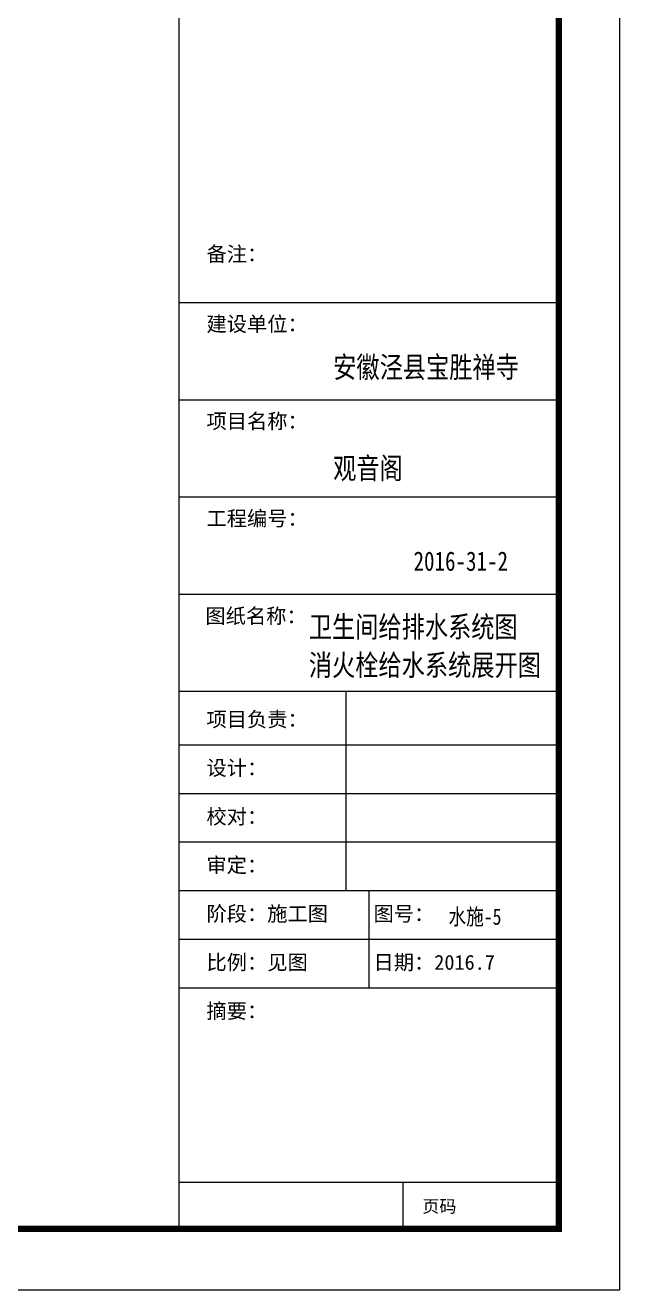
# Model space of a CAD drawing. Extents: x 8254 to 366479, y -216343 to -120021.
# Drawn here: x 121440 to 126321, y -199891 to -189510 of the extents above; entities that cross this region are included whole.
import ezdxf

# ---------------------------------------------------------------- set-up
doc = ezdxf.new("R2010")
doc.units = 0
doc.header["$LTSCALE"] = 500
doc.header["$MEASUREMENT"] = 0
doc.layers.get('0').update_dxf_attribs({"linetype": 'CONTINUOUS'})
doc.layers.add('PUB_TITLE', color=4, linetype='CONTINUOUS')
doc.layers.add('TWT_TITLE', color=7, linetype='CONTINUOUS')
doc.styles.add('-楷体_GB2312', font='SIMKAI.TTF', dxfattribs={"width": 0.8})
doc.styles.add('宋体', font='SimSun.ttf', dxfattribs={"width": 0.8})

msp = doc.modelspace()

# ---------------------------------------------------------------- linework, layer by layer
at = {"color": 7}
for p, q in [((125821.08, -179391.405), (125821.08, -199391.405)), ((122703.134, -191786.248), (125821.08, -191786.248)), ((122703.134, -192584.279), (125821.08, -192584.279)), ((122703.134, -193382.311), (125821.08, -193382.311)), ((122703.134, -194180.343), (125821.08, -194180.343)), ((122703.134, -194978.375), (125821.08, -194978.375)), ((122703.134, -194978.375), (125821.08, -194978.375)), ((124071.365, -194978.375), (124071.365, -196614.34)), ((122703.134, -195417.292), (125821.08, -195417.292)), ((122703.134, -195816.308), (125821.08, -195816.308)), ((122703.134, -196215.324), (125821.08, -196215.324)), ((122703.134, -196614.34), (125821.08, -196614.34)), ((124262.107, -196614.34), (124262.107, -197412.371)), ((122703.134, -197013.355), (125821.08, -197013.355)), ((122703.134, -197412.371), (125821.08, -197412.371)), ((122703.134, -199008.442), (125821.08, -199008.442)), ((124539.315, -199008.442), (124539.315, -199391.405))]:
    msp.add_line(p, q, dxfattribs=at)
at = {"layer": 'PUB_TITLE', "color": 7}
for p, q in [((122703.134, -199391.405), (122703.134, -179391.405)), ((125821.08, -199391.405), (125821.08, -179391.405)), ((125821.08, -199391.405), (125821.08, -179391.405))]:
    msp.add_line(p, q, dxfattribs=at)
at = {"layer": 'TWT_TITLE'}
msp.add_lwpolyline([(96621.08, -199891.405), (126321.08, -199891.405), (126321.08, -178891.405), (96621.08, -178891.405)], close=True, dxfattribs=at)
at = {"layer": 'TWT_TITLE', "const_width": 50}
msp.add_lwpolyline([(97871.08, -199391.405), (125821.08, -199391.405), (125821.08, -179391.405), (97871.08, -179391.405)], close=True, dxfattribs=at)

# ---------------------------------------------------------------- texts
at = {"color": 7, "style": '宋体'}
for s, height, p in [('备注：', 121.964, (122927.903, -191448.608)), ('建设单位：', 121.964, (122927.903, -192023.492)), ('项目名称：', 121.964, (122927.903, -192821.524)), ('工程编号：', 121.964, (122927.903, -193619.556)), ('图纸名称：', 121.964, (122919.084, -194420.527)), ('项目负责：', 121.964, (122927.903, -195269.282)), ('设计：', 121.964, (122927.903, -195668.298)), ('校对：', 121.964, (122927.903, -196067.314)), ('审定：', 121.964, (122927.903, -196466.33)), ('阶段：施工图', 121.964, (122927.903, -196865.346)), ('图号：', 121.964, (124299.339, -196865.346)), ('比例：见图', 121.964, (122927.903, -197264.362)), ('日期：2016.7', 121.964, (124299.339, -197264.362)), ('摘要：', 121.964, (122927.903, -197663.378)), ('页码  ', 102.6633, (124700.269, -199258.052))]:
    msp.add_text(s, height=height, dxfattribs=at).set_placement(p)
at = {"color": 7, "style": '宋体', "width": 0.8}
for s, height, p in [('安徽泾县宝胜禅寺', 174.6835, (123968.273, -192404.347, 549945)), ('观音阁', 174.6835, (123968.273, -193234.328, 549945)), ('卫生间给排水系统图', 174.6835, (123768.029, -194536.337, 549945)), ('消火栓给水系统展开图', 174.6835, (123768.029, -194850.32, 549945)), ('水施-5', 132.9114, (124915.137, -196895.159, 549945))]:
    msp.add_text(s, height=height, dxfattribs=at).set_placement(p)
at = {"style": '-楷体_GB2312', "width": 0.8}
msp.add_text('2016-31-2', height=158.4, dxfattribs=at).set_placement((124628.115, -193988.802))

doc.saveas('drawing.dxf')
